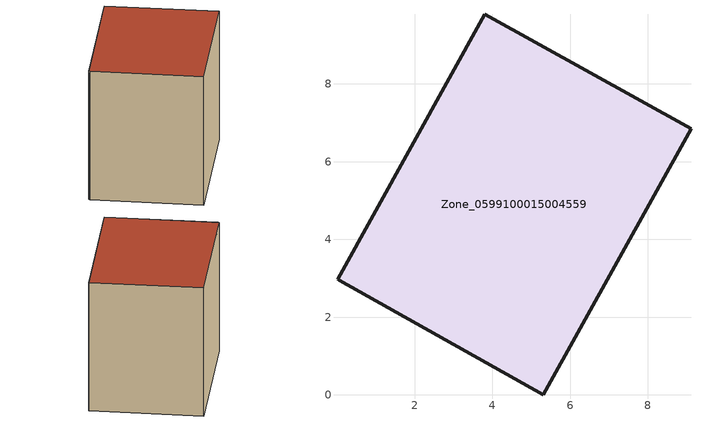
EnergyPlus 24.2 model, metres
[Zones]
Zone_0599100015004559
 floor ground (C_G): 0.07,2.95 0.02,2.98 3.8,9.79 9.11,6.85 5.31,0 z0.85
 wall outside (C_F): 5.31,0 9.11,6.85 3.8,9.79 0.02,2.98 0.07,2.95 5.31,0 z0.85:8.35
 roof outside (C_R): 0.02,2.98 0.07,2.95 5.31,0 9.11,6.85 3.8,9.79 z8.35
[BUILDING]
Pand.0599100015004559: North Axis=0; Terrain=City; Loads Convergence Tolerance Value=0.04; Temperature Convergence Tolerance Value=0.4; Solar Distribution=FullExterior; Maximum Number of Warmup Days=25; Minimum Number of Warmup Days=1
[Site:Location]
Rotterdam.The.Hague.AP_ZH_NLD Design_Conditions: Latitude=51.96; Longitude=4.45; Time Zone=1; Elevation=-4.5
[SITE:GROUNDTEMPERATURE:BUILDINGSURFACE]
18, 18, 18, 18, 18, 18, 18, 18, 18, 18, 18, 18
[MATERIAL] Thermal Absorptance=0.9; Solar Absorptance=0.7; Visible Absorptance=0.7
Name | Roughness | Thickness | Conductivity | Density | Specific Heat
G.TI.1946-1964 | MediumSmooth | 0.15 | 1 | 540 | 1210
F.TI.1946-1964 | Rough | 0.3 | 0.857143 | 1920 | 840
R.TI.1946-1964 | MediumRough | 0.2 | 0.277778 | 1500 | 1000
[CONSTRUCTION]
C_G: G.TI.1946-1964
C_F: F.TI.1946-1964
C_R: R.TI.1946-1964
[ZONE]
Zone_0599100015004559: Type=1; Multiplier=1; Ceiling Height=Autocalculate; Volume=Autocalculate; Floor Area=autocalculate; Part of Total Floor Area=Yes
[ZONEINFILTRATION:DESIGNFLOWRATE]
Infil_Zone_0599100015004559: Zone or ZoneList or Space or SpaceList=Zone_0599100015004559; Schedule=AlwaysOn; Design Flow Rate Calculation Method=Flow/Area; Flow Rate per Floor Area=0.003; Constant Term Coefficient=1; Temperature Term Coefficient=0; Velocity Term Coefficient=0; Velocity Squared Term Coefficient=0
[HVACTEMPLATE:ZONE:IDEALLOADSAIRSYSTEM]
Zone_0599100015004559: Maximum Heating Supply Air Temperature=50; Minimum Cooling Supply Air Temperature=13; Maximum Heating Supply Air Humidity Ratio=0.0156; Minimum Cooling Supply Air Humidity Ratio=0.0077; Heating Limit=NoLimit; Cooling Limit=NoLimit; Dehumidification Control Type=ConstantSensibleHeatRatio; Cooling Sensible Heat Ratio=0.7; Dehumidification Setpoint=60; Humidification Control Type=None; Humidification Setpoint=30; Outdoor Air Method=None; Outdoor Air Flow Rate per Person=0.00944; Outdoor Air Flow Rate per Zone Floor Area=0; Outdoor Air Flow Rate per Zone=0; Demand Controlled Ventilation Type=None; Outdoor Air Economizer Type=NoEconomizer; Heat Recovery Type=None; Sensible Heat Recovery Effectiveness=0.7; Latent Heat Recovery Effectiveness=0.65
[ZONECONTROL:THERMOSTAT]
ThermostatControl_Zone_0599100015004559: Zone or ZoneList=Zone_0599100015004559; Control Type Schedule=DualSetpointControlType; Control 1=Thermostat_Zone_0599100015004559; Temperature Difference Between Cutout And Setpoint=0
[THERMOSTATSETPOINT:DUALSETPOINT]
Thermostat_Zone_0599100015004559: Heating Setpoint Temperature Schedule=HeatingSetpoint_Zone_0599100015004559; Cooling Setpoint Temperature Schedule=CoolingSetpoint_Zone_0599100015004559
[SCHEDULE:COMPACT]
HeatingSetpoint_Zone_0599100015004559: Through: 12/31, For: AllDays, Until: 24:00, 21
CoolingSetpoint_Zone_0599100015004559: Through: 12/31, For: AllDays, Until: 24:00, 24
DualSetpointControlType: Through: 12/31, For: AllDays, Until: 24:00, 4
AlwaysOn: Through: 12/31, For: AllDays, Until: 24:00, 1
